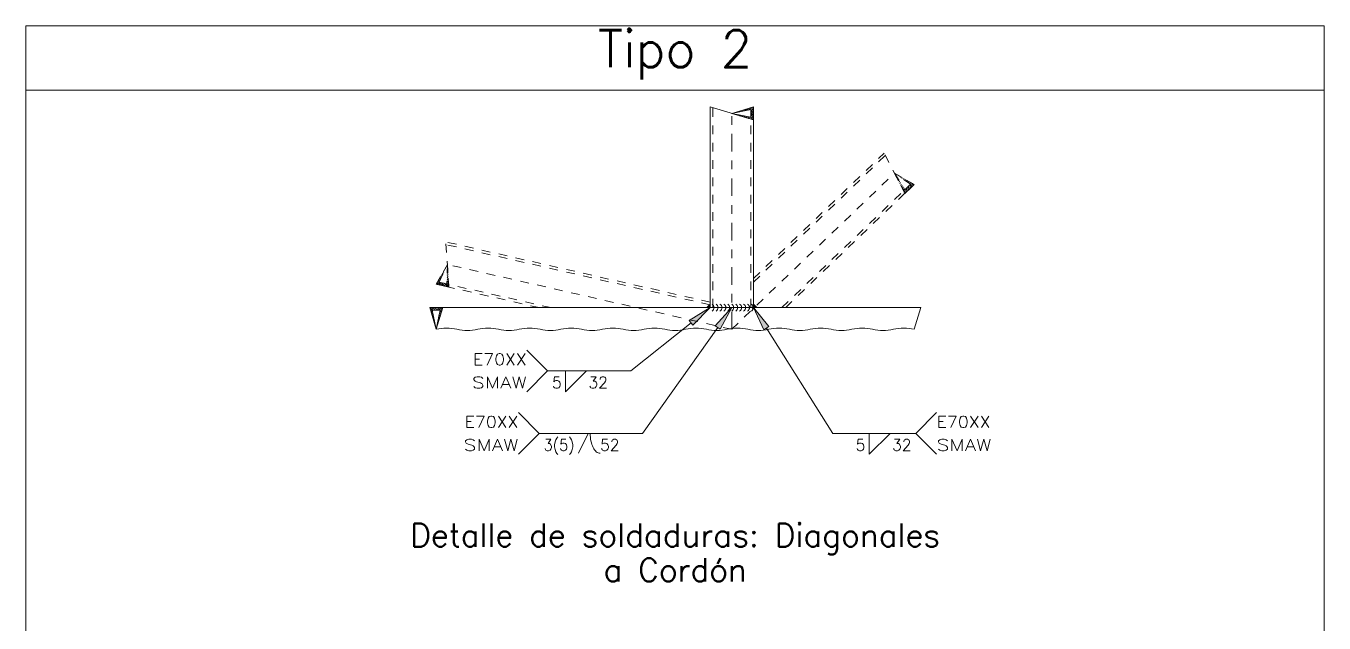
# Model space of a CAD drawing. Header units: millimetres. Extents: x 3028.5 to 3057.3, y 108.4 to 144.6.
# Drawn here: x 3042.3 to 3057.27, y 137.75 to 144.63 of the extents above; entities that cross this region are included whole.
import ezdxf
from ezdxf.enums import TextEntityAlignment as Align

# ---------------------------------------------------------------- set-up
doc = ezdxf.new("R2010")
doc.units = ezdxf.units.MM
doc.linetypes.add('CYPE_PUNTO', pattern=[0.075, 0, -0.075])
doc.linetypes.add('CYPE_RAYAPUNTO', pattern=[0.4125, 0.2025, -0.105, 0, -0.105])
for name, color, linetype, lineweight in [('DESCRIPCION_DE_LA_UNION', 7, 'Continuous', 15), ('DESCRIPCION_DE_LA_VISTA', 133, 'Continuous', 15), ('EJES', 42, 'CYPE_RAYAPUNTO', 0), ('LINEAS_OCULTAS', 8, 'CYPE_PUNTO', 9), ('PERFILES', 7, 'Continuous', 9), ('RECUADRO_DE_DETALLE', 20, 'Continuous', 15), ('SIMBOLOS_UTILIZADOS_EN_LAS_SOLDADURAS', 140, 'Continuous', 0), ('SOLDADURAS', 150, 'Continuous', 0), ('SOMBREADOS', 8, 'Continuous', 9)]:
    doc.layers.add(name, color=color, linetype=linetype, lineweight=lineweight)
doc.styles.add('CYPETXT_romans', font='romans__.ttf', dxfattribs={"height": 0.2})

msp = doc.modelspace()

# ---------------------------------------------------------------- hatches: boundary and pattern name
at = {"layer": 'SIMBOLOS_UTILIZADOS_EN_LAS_SOLDADURAS'}
for points in [[(3049.98845, 141.18369), (3049.9448, 141.23841), (3050.18549, 141.38566)], [(3050.30182, 141.13716), (3050.24477, 141.17771), (3050.43548, 141.38566)], [(3050.86449, 141.16756), (3050.80529, 141.1302), (3050.68547, 141.38566)]]:
    msp.add_hatch(color=256, dxfattribs=at).paths.add_polyline_path(points)
at = {"layer": 'SOLDADURAS'}
for points in [[(3050.18549, 141.43566), (3050.13549, 141.38566), (3050.18549, 141.38566)], [(3050.68547, 141.38566), (3050.73547, 141.38566), (3050.68547, 141.43566)]]:
    msp.add_hatch(color=256, dxfattribs=at).paths.add_polyline_path(points, flags=0)
h = msp.add_hatch(color=256, dxfattribs=at)
edge = h.paths.add_edge_path()
edge.add_arc((3050.68534, 141.38566), 0.015, 0, 360)

# ---------------------------------------------------------------- linework, layer by layer
at = {"layer": 'EJES'}
msp.add_line((3050.43548, 141.13567), (3050.43548, 143.62448), dxfattribs=at)
at = {"layer": 'LINEAS_OCULTAS'}
for p, q in [((3050.21549, 141.38566), (3050.21549, 143.69047)), ((3050.65547, 141.38566), (3050.65547, 143.55848)), ((3050.68547, 141.72181), (3052.19301, 143.16768)), ((3050.68547, 141.68025), (3052.20728, 143.1398)), ((3052.3156, 142.92813), (3052.31587, 142.92906)), ((3052.31673, 142.93201), (3052.31688, 142.93252)), ((3052.32556, 142.90866), (3052.32656, 142.9121)), ((3052.32974, 142.92302), (3052.33029, 142.92493)), ((3052.33553, 142.88919), (3052.33726, 142.89515)), ((3052.34274, 142.91403), (3052.34371, 142.91735)), ((3052.34549, 142.86972), (3052.34795, 142.87819)), ((3052.35546, 142.85025), (3052.35865, 142.86124)), ((3052.35575, 142.90505), (3052.35712, 142.90976)), ((3052.36542, 142.83078), (3052.36934, 142.84429)), ((3052.36876, 142.89606), (3052.37054, 142.90217)), ((3052.37539, 142.81132), (3052.38004, 142.82733)), ((3052.38177, 142.88707), (3052.38395, 142.89458)), ((3052.38535, 142.79185), (3052.39073, 142.81038)), ((3052.39478, 142.87809), (3052.39737, 142.88699)), ((3052.40779, 142.8691), (3052.41078, 142.8794)), ((3052.4208, 142.86011), (3052.4242, 142.87181)), ((3052.43381, 142.85113), (3052.43761, 142.86422)), ((3052.44682, 142.84214), (3052.45103, 142.85663)), ((3052.45983, 142.83315), (3052.46444, 142.84904)), ((3052.47283, 142.82417), (3052.47786, 142.84146)), ((3052.48584, 142.81518), (3052.49127, 142.83387)), ((3052.49106, 142.77936), (3052.49928, 142.80765)), ((3052.49928, 142.80765), (3052.50469, 142.82628)), ((3052.50979, 142.79007), (3052.5148, 142.80733)), ((3052.5148, 142.80733), (3052.5181, 142.81869)), ((3052.52852, 142.80078), (3052.53033, 142.807)), ((3051.01395, 141.38566), (3052.41657, 142.73089)), ((3051.05729, 141.38566), (3052.43084, 142.70301)), ((3052.39532, 142.77238), (3052.40143, 142.79342)), ((3052.40528, 142.75291), (3052.41212, 142.77647)), ((3052.41524, 142.73344), (3052.42282, 142.75951)), ((3052.42521, 142.71397), (3052.43151, 142.73566)), ((3052.43151, 142.73566), (3052.43486, 142.74722)), ((3052.43486, 142.74722), (3052.43536, 142.74891)), ((3052.44027, 142.71206), (3052.45359, 142.75793)), ((3052.45359, 142.75793), (3052.45701, 142.76967)), ((3052.46192, 142.73282), (3052.47233, 142.76864)), ((3052.47233, 142.76864), (3052.47866, 142.79044)), ((3052.48357, 142.75359), (3052.49106, 142.77936)), ((3052.50522, 142.77435), (3052.50979, 142.79007)), ((3052.52687, 142.79512), (3052.52852, 142.80078)), ((3050.18549, 141.44905), (3047.13815, 142.14354)), ((3050.18549, 141.41828), (3047.14025, 142.11229)), ((3047.09454, 141.74821), (3047.08454, 141.75748)), ((3047.10107, 141.76261), (3047.09214, 141.77089)), ((3047.1076, 141.77701), (3047.09974, 141.7843)), ((3047.11413, 141.79141), (3047.10733, 141.79771)), ((3047.12066, 141.80581), (3047.11493, 141.81112)), ((3047.12719, 141.82021), (3047.12253, 141.82453)), ((3047.13373, 141.83461), (3047.13013, 141.83794)), ((3047.14026, 141.84901), (3047.13773, 141.85135)), ((3047.14679, 141.86341), (3047.14533, 141.86476)), ((3047.15332, 141.8778), (3047.15292, 141.87817)), ((3047.16364, 141.76595), (3047.15333, 141.77551)), ((3047.16217, 141.78778), (3047.15378, 141.79555)), ((3047.1607, 141.8096), (3047.15423, 141.8156)), ((3047.15923, 141.83142), (3047.15468, 141.83564)), ((3047.15775, 141.85324), (3047.15512, 141.85568)), ((3047.15628, 141.87506), (3047.15557, 141.87572)), ((3047.03923, 141.65631), (3047.03448, 141.66072)), ((3047.04762, 141.66898), (3047.03895, 141.67703)), ((3047.04355, 141.6523), (3047.03923, 141.65631)), ((3047.06077, 141.67725), (3047.04655, 141.69044)), ((3047.0608, 141.65676), (3047.04762, 141.66898)), ((3047.06841, 141.69062), (3047.05414, 141.70385)), ((3047.08237, 141.65721), (3047.06077, 141.67725)), ((3047.0728, 141.64563), (3047.0608, 141.65676)), ((3047.07494, 141.70502), (3047.06174, 141.71726)), ((3047.08147, 141.71941), (3047.06934, 141.73067)), ((3047.08801, 141.73381), (3047.07694, 141.74407)), ((3047.10205, 141.63897), (3047.08237, 141.65721)), ((3047.10395, 141.65766), (3047.08731, 141.6731)), ((3047.1313, 141.6323), (3047.10395, 141.65766)), ((3047.12552, 141.65812), (3047.11656, 141.66643)), ((3047.16055, 141.62564), (3047.12552, 141.65812)), ((3047.1471, 141.65857), (3047.1458, 141.65976)), ((3047.15592, 141.65039), (3047.1471, 141.65857)), ((3047.17101, 141.65685), (3047.1511, 141.67531)), ((3047.16953, 141.67867), (3047.15155, 141.69535)), ((3047.16806, 141.70049), (3047.15199, 141.71539)), ((3047.16659, 141.72231), (3047.15244, 141.73543)), ((3047.16512, 141.74413), (3047.15289, 141.75547)), ((3047.17248, 141.63503), (3047.15592, 141.65039)), ((3048.34853, 141.38566), (3047.17118, 141.65398)), ((3048.21352, 141.38566), (3047.17329, 141.62273))]:
    msp.add_line(p, q, dxfattribs=at)
at = {"layer": 'LINEAS_OCULTAS', "linetype": 'Continuous'}
for p, q in [((3052.53033, 142.807), (3052.53152, 142.8111)), ((3047.03448, 141.66072), (3047.03135, 141.66362))]:
    msp.add_line(p, q, dxfattribs=at)
at = {"layer": 'LINEAS_OCULTAS'}
for points in [[(3050.43548, 141.13567), (3052.31193, 142.93534), (3052.53909, 142.80683), (3052.43084, 142.70301), (3052.19301, 143.16768)], [(3050.43548, 141.13567), (3047.15572, 141.88314), (3047.02705, 141.65606), (3047.17329, 141.62273), (3047.13815, 142.14354)], [(3051.05729, 141.38566), (3051.05694, 141.38566), (3051.04666, 141.38566), (3051.03325, 141.38566), (3051.01776, 141.38566), (3051.00122, 141.38566), (3050.98506, 141.38566), (3050.97382, 141.38566), (3050.96163, 141.38566), (3050.94894, 141.38566), (3050.9295, 141.38566), (3050.91005, 141.38566), (3050.8906, 141.38566), (3050.87116, 141.38566), (3050.85171, 141.38566), (3050.83226, 141.38566), (3050.81282, 141.38566), (3050.79337, 141.38566), (3050.77392, 141.38566), (3050.75447, 141.38566), (3050.73503, 141.38566), (3050.71558, 141.38566), (3050.69613, 141.38566), (3050.68547, 141.39409), (3050.68547, 141.41274), (3050.68547, 141.43139), (3050.68547, 141.45004), (3050.68547, 141.46869), (3050.68547, 141.48734), (3050.68547, 141.50599), (3050.68547, 141.52464), (3050.68547, 141.5433), (3050.68547, 141.56195), (3050.68547, 141.5806), (3050.68547, 141.59925), (3050.68547, 141.6179), (3050.68547, 141.63006), (3050.68547, 141.64176), (3050.68547, 141.65254), (3050.68547, 141.66802), (3050.68547, 141.68387), (3050.68547, 141.69877), (3050.68547, 141.7117), (3050.68547, 141.7215), (3050.68547, 141.72181)], [(3048.21352, 141.38566), (3048.22056, 141.38566), (3048.25049, 141.38566), (3048.28886, 141.38566), (3048.3382, 141.38566), (3048.38817, 141.38566), (3048.43853, 141.38566), (3048.47354, 141.38566), (3048.51153, 141.38566), (3048.55103, 141.38566), (3048.61161, 141.38566), (3048.67219, 141.38566), (3048.73277, 141.38566), (3048.79335, 141.38566), (3048.85393, 141.38566), (3048.91451, 141.38566), (3048.97509, 141.38566), (3049.03567, 141.38566), (3049.09625, 141.38566), (3049.15683, 141.38566), (3049.21741, 141.38566), (3049.27798, 141.38566), (3049.39914, 141.38566), (3049.45972, 141.38566), (3049.5203, 141.38566), (3049.58088, 141.38566), (3049.64146, 141.38566), (3049.70204, 141.38566), (3049.76262, 141.38566), (3049.8232, 141.38566), (3049.88378, 141.38566), (3049.94436, 141.38566), (3050.00494, 141.38566), (3050.06551, 141.38566), (3050.12609, 141.38566), (3050.1656, 141.38566), (3050.18549, 141.38979), (3050.18549, 141.39777), (3050.18549, 141.40476), (3050.18549, 141.41732), (3050.18549, 141.42973), (3050.18549, 141.44068), (3050.18549, 141.44891), (3050.18549, 141.44905)]]:
    msp.add_lwpolyline(points, dxfattribs=at)
for points in [[(3052.31193, 142.93534), (3052.43084, 142.70301), (3052.53909, 142.80683), (3052.31193, 142.93534), (3052.43172, 142.74542), (3052.49668, 142.80772), (3052.31193, 142.93534)], [(3047.15572, 141.88314), (3047.17329, 141.62273), (3047.02705, 141.65606), (3047.15572, 141.88314), (3047.15071, 141.65865), (3047.06296, 141.67864), (3047.15572, 141.88314)]]:
    msp.add_lwpolyline(points, close=True, dxfattribs=at)
at = {"layer": 'PERFILES'}
for p, q in [((3050.18549, 141.38566), (3050.18549, 143.69947)), ((3050.68547, 141.38566), (3050.68547, 143.54948)), ((3047.10205, 141.38566), (3052.61409, 141.38566))]:
    msp.add_line(p, q, dxfattribs=at)
for points in [[(3050.43548, 143.62448), (3050.68547, 143.69947), (3050.68547, 143.54948), (3050.18549, 143.69947)], [(3050.68547, 141.38566), (3050.68534, 141.38566), (3050.67488, 141.38566), (3050.66183, 141.38566), (3050.64789, 141.38566), (3050.64229, 141.38566), (3050.63547, 141.38566), (3050.62769, 141.38566), (3050.61925, 141.38566), (3050.61047, 141.38566), (3050.59701, 141.38566), (3050.58355, 141.38566), (3050.57009, 141.38566), (3050.55663, 141.38566), (3050.54317, 141.38566), (3050.52971, 141.38566), (3050.51625, 141.38566), (3050.50279, 141.38566), (3050.48932, 141.38566), (3050.47586, 141.38566), (3050.4624, 141.38566), (3050.44894, 141.38566), (3050.43548, 141.38566), (3050.42202, 141.38566), (3050.40856, 141.38566), (3050.3951, 141.38566), (3050.38164, 141.38566), (3050.36818, 141.38566), (3050.35471, 141.38566), (3050.34125, 141.38566), (3050.32779, 141.38566), (3050.31433, 141.38566), (3050.30087, 141.38566), (3050.28741, 141.38566), (3050.27395, 141.38566), (3050.26049, 141.38566), (3050.25171, 141.38566), (3050.24327, 141.38566), (3050.23549, 141.38566), (3050.22867, 141.38566), (3050.22307, 141.38566), (3050.20914, 141.38566), (3050.19608, 141.38566), (3050.18562, 141.38566), (3050.18549, 141.38566)], [(3052.53909, 141.13567), (3052.61409, 141.38566)]]:
    msp.add_lwpolyline(points, dxfattribs=at)
for points in [[(3050.43548, 143.62448), (3050.68547, 143.54948), (3050.68547, 143.69947), (3050.43548, 143.62448)], [(3050.43548, 143.62448), (3050.65547, 143.57948), (3050.65547, 143.66948), (3050.43548, 143.62448)], [(3047.02705, 141.13567), (3047.10205, 141.38566), (3046.95205, 141.38566), (3047.02705, 141.13567)], [(3047.02705, 141.13567), (3047.10205, 141.38566), (3046.95205, 141.38566), (3047.02705, 141.13567)], [(3047.02705, 141.13567), (3047.07205, 141.35566), (3046.98205, 141.35566), (3047.02705, 141.13567)]]:
    msp.add_lwpolyline(points, close=True, dxfattribs=at)
for centre, start_param, end_param in [((3047.14688, 140.6357), 1.33556591, 1.80602675), ((3047.38653, 141.63565), 4.47715856, 4.9476194), ((3047.62618, 140.6357), 1.33556591, 1.80602675), ((3047.86584, 141.63565), 4.47715856, 4.9476194), ((3048.10549, 140.6357), 1.33556591, 1.80602675), ((3048.34515, 141.63565), 4.47715856, 4.9476194), ((3048.5848, 140.6357), 1.33556591, 1.80602675), ((3048.82445, 141.63565), 4.47715856, 4.9476194), ((3049.06411, 140.6357), 1.33556591, 1.80602675), ((3049.30376, 141.63565), 4.47715856, 4.9476194), ((3049.54342, 140.6357), 1.33556591, 1.80602675), ((3049.78307, 141.63565), 4.47715856, 4.9476194), ((3050.02272, 140.6357), 1.33556591, 1.80602675), ((3050.26238, 141.63565), 4.47715856, 4.9476194), ((3050.50203, 140.6357), 1.33556591, 1.80602675), ((3050.74169, 141.63565), 4.47715856, 4.9476194), ((3050.98134, 140.6357), 1.33556591, 1.80602675), ((3051.22099, 141.63565), 4.47715856, 4.9476194), ((3051.46065, 140.6357), 1.33556591, 1.80602675), ((3051.7003, 141.63565), 4.47715856, 4.9476194), ((3051.93996, 140.6357), 1.33556591, 1.80602675), ((3052.17961, 141.63565), 4.47715856, 4.9476194), ((3052.41926, 140.6357), 1.33556591, 1.80602675)]:
    msp.add_ellipse(centre, major_axis=(0.51414, 0), ratio=1, start_param=start_param, end_param=end_param, dxfattribs=at)
at = {"layer": 'RECUADRO_DE_DETALLE', "lineweight": 5}
for p, q in [((3042.29642, 144.63262), (3057.26549, 144.63262)), ((3042.29642, 144.63262), (3042.29642, 129.23175)), ((3057.26549, 144.63262), (3057.26549, 129.23175)), ((3042.29642, 143.89179), (3057.26549, 143.89179))]:
    msp.add_line(p, q, dxfattribs=at)
at = {"layer": 'SIMBOLOS_UTILIZADOS_EN_LAS_SOLDADURAS'}
for p, q in [((3049.27053, 140.6557), (3049.96663, 141.21105)), ((3049.40513, 139.93573), (3050.2733, 141.15743)), ((3051.60043, 139.93573), (3050.83489, 141.14888)), ((3048.31258, 140.6557), (3048.07259, 140.89569)), ((3048.31258, 140.6557), (3048.07259, 140.41571)), ((3048.31258, 140.6557), (3049.27053, 140.6557)), ((3048.21638, 139.93573), (3047.97639, 140.17572)), ((3048.21638, 139.93573), (3047.97639, 139.69574)), ((3048.21638, 139.93573), (3049.40513, 139.93573)), ((3048.66636, 139.70774), (3048.78036, 139.93573)), ((3052.55838, 139.93573), (3052.79837, 139.69574))]:
    msp.add_line(p, q, dxfattribs=at)
for points in [[(3049.98845, 141.18369), (3049.9448, 141.23841), (3050.18549, 141.38566)], [(3050.30182, 141.13716), (3050.24477, 141.17771), (3050.43548, 141.38566)], [(3050.86449, 141.16756), (3050.80529, 141.1302), (3050.68547, 141.38566)], [(3048.51857, 140.6557), (3048.51857, 140.41571), (3048.75856, 140.6557), (3048.51857, 140.6557)], [(3052.02041, 139.93573), (3052.02041, 139.69574), (3052.2604, 139.93573), (3052.02041, 139.93573)]]:
    msp.add_lwpolyline(points, close=True, dxfattribs=at)
for points in [[(3051.60043, 139.93573), (3052.55838, 139.93573), (3052.79837, 140.17572)], [(3048.91715, 139.70774), (3048.90598, 139.70884), (3048.89491, 139.71212), (3048.88406, 139.71756), (3048.87353, 139.72509), (3048.86341, 139.73466), (3048.85382, 139.74616), (3048.84483, 139.75949), (3048.83654, 139.77452), (3048.82903, 139.79109), (3048.82237, 139.80907), (3048.81662, 139.82826), (3048.81183, 139.84848), (3048.80806, 139.86955), (3048.80535, 139.89125), (3048.8037, 139.91338), (3048.80316, 139.93573)]]:
    msp.add_lwpolyline(points, dxfattribs=at)
at = {"layer": 'SOLDADURAS'}
msp.add_circle((3050.68534, 141.38566), 0.015, dxfattribs=at)
for centre, end_param in [((3050.18562, 141.38566), 7.33039524), ((3050.23105, 141.38566), 7.33039524), ((3050.27648, 141.38566), 7.33039524), ((3050.32191, 141.38566), 7.33036881), ((3050.36734, 141.38566), 7.33036881), ((3050.41277, 141.38566), 7.33036881), ((3050.45819, 141.38566), 7.33036881), ((3050.50362, 141.38566), 7.33036881), ((3050.54905, 141.38566), 7.33036881), ((3050.59448, 141.38566), 7.33036881), ((3050.63991, 141.38566), 7.33036881)]:
    msp.add_ellipse(centre, major_axis=(0.04543, 0), ratio=1, start_param=5.2360018, end_param=end_param, dxfattribs=at)
at = {"layer": 'SOMBREADOS'}
for p, q in [((3050.44121, 143.62563), (3050.44094, 143.6261)), ((3050.44323, 143.62214), (3050.44275, 143.62297)), ((3050.4567, 143.6288), (3050.45571, 143.63053)), ((3050.46418, 143.61585), (3050.46239, 143.61896)), ((3050.47219, 143.63197), (3050.47047, 143.63496)), ((3050.48513, 143.60957), (3050.48202, 143.61494)), ((3050.48768, 143.63514), (3050.48523, 143.63939)), ((3050.50317, 143.63831), (3050.49999, 143.64381)), ((3050.50608, 143.60328), (3050.50166, 143.61092)), ((3050.51866, 143.64148), (3050.51476, 143.64824)), ((3050.52702, 143.597), (3050.5213, 143.60691)), ((3050.53415, 143.64464), (3050.52952, 143.65267)), ((3050.54797, 143.59071), (3050.54094, 143.60289)), ((3050.54964, 143.64781), (3050.54428, 143.6571)), ((3050.56514, 143.65098), (3050.55904, 143.66153)), ((3050.56892, 143.58443), (3050.56058, 143.59887)), ((3050.58063, 143.65415), (3050.57381, 143.66596)), ((3050.58987, 143.57814), (3050.58022, 143.59485)), ((3050.59612, 143.65732), (3050.58857, 143.67039)), ((3050.61082, 143.57186), (3050.59986, 143.59084)), ((3050.61161, 143.66049), (3050.60333, 143.67482)), ((3050.6271, 143.66365), (3050.6181, 143.67924)), ((3050.63176, 143.56558), (3050.6195, 143.58682)), ((3050.64259, 143.66682), (3050.63286, 143.68367)), ((3050.65271, 143.55929), (3050.63914, 143.5828)), ((3050.65732, 143.67131), (3050.64762, 143.6881)), ((3050.66682, 143.62485), (3050.65547, 143.64451)), ((3050.66158, 143.60392), (3050.65547, 143.61451)), ((3050.65635, 143.58299), (3050.65547, 143.58451)), ((3050.66237, 143.57257), (3050.65635, 143.58299)), ((3050.67205, 143.64579), (3050.65732, 143.67131)), ((3050.68547, 143.56255), (3050.66158, 143.60392)), ((3050.67366, 143.55301), (3050.66237, 143.57257)), ((3050.6683, 143.68229), (3050.66238, 143.69253)), ((3050.68547, 143.59255), (3050.66682, 143.62485)), ((3050.67729, 143.66672), (3050.6683, 143.68229)), ((3050.68547, 143.62255), (3050.67205, 143.64579)), ((3050.67928, 143.69327), (3050.67715, 143.69696)), ((3050.68547, 143.65255), (3050.67729, 143.66672)), ((3050.68252, 143.68766), (3050.67928, 143.69327)), ((3050.68547, 143.68254), (3050.68252, 143.68766)), ((3046.95619, 141.37188), (3046.96231, 141.37541)), ((3046.96062, 141.35712), (3046.97329, 141.36443)), ((3046.96231, 141.37541), (3046.9716, 141.38078)), ((3046.96505, 141.34235), (3046.98269, 141.35254)), ((3046.96947, 141.32759), (3046.98586, 141.33705)), ((3046.9716, 141.38078), (3046.98006, 141.38566)), ((3046.97329, 141.36443), (3046.99253, 141.37554)), ((3046.9739, 141.31283), (3046.98903, 141.32156)), ((3046.9881, 141.35566), (3047.01347, 141.37031)), ((3046.99253, 141.37554), (3047.01006, 141.38566)), ((3047.01347, 141.37031), (3047.04006, 141.38566)), ((3047.0181, 141.35566), (3047.0344, 141.36508)), ((3047.0344, 141.36508), (3047.07006, 141.38566)), ((3047.0481, 141.35566), (3047.05534, 141.35984)), ((3047.05534, 141.35984), (3047.10006, 141.38566)), ((3047.0632, 141.31243), (3047.08361, 141.32421)), ((3047.06722, 141.33206), (3047.08989, 141.34515)), ((3047.07124, 141.3517), (3047.09618, 141.3661)), ((3046.97833, 141.29806), (3046.9922, 141.30607)), ((3046.98276, 141.2833), (3046.99536, 141.29058)), ((3046.98719, 141.26854), (3046.99853, 141.27509)), ((3046.99162, 141.25378), (3047.0017, 141.2596)), ((3046.99605, 141.23901), (3047.00487, 141.24411)), ((3047.00048, 141.22425), (3047.00804, 141.22862)), ((3047.00491, 141.20949), (3047.01121, 141.21313)), ((3047.00933, 141.19473), (3047.01438, 141.19764)), ((3047.01376, 141.17996), (3047.01754, 141.18215)), ((3047.01819, 141.1652), (3047.02071, 141.16666)), ((3047.03508, 141.17495), (3047.03962, 141.17757)), ((3047.0391, 141.19459), (3047.0459, 141.19852)), ((3047.04312, 141.21423), (3047.05219, 141.21947)), ((3047.04713, 141.23387), (3047.05847, 141.24041)), ((3047.05115, 141.25351), (3047.06476, 141.26136)), ((3047.05517, 141.27315), (3047.07104, 141.28231)), ((3047.05919, 141.29279), (3047.07732, 141.30326)), ((3047.02262, 141.15044), (3047.02388, 141.15116)), ((3047.03107, 141.15531), (3047.03333, 141.15662))]:
    msp.add_line(p, q, dxfattribs=at)

# ---------------------------------------------------------------- texts
at = {"layer": 'DESCRIPCION_DE_LA_UNION', "style": 'CYPETXT_romans', "width": 0.836736}
msp.add_text('Tipo 2', height=0.426667, dxfattribs=at).set_placement((3048.89195, 144.15592), (3050.66995, 144.15592), align=Align.FIT)
at = {"layer": 'DESCRIPCION_DE_LA_VISTA', "style": 'CYPETXT_romans'}
for s, height, width, p, p2 in [('Detalle de soldaduras: Diagonales', 0.2666667, 0.86113, (3046.72721, 138.62912), (3052.83893, 138.62912)), ('a Cordón', 0.266667, 0.834146, (3048.95711, 138.22914), (3050.60903, 138.22914))]:
    msp.add_text(s, height=height, dxfattribs=dict(at, width=width)).set_placement(p, p2, align=Align.FIT)
at = {"layer": 'SIMBOLOS_UTILIZADOS_EN_LAS_SOLDADURAS', "style": 'CYPETXT_romans'}
for s, height, width, p, p2 in [('E70XX', 0.133333, 0.978069, (3047.45062, 140.72236), (3048.07259, 140.72236)), ('SMAW', 0.133333, 1.145981, (3047.44062, 140.4557), (3048.07259, 140.4557)), ('5', 0.13333, 0.872047, (3048.36258, 140.4557), (3048.47457, 140.4557)), ('32', 0.133333, 0.872047, (3048.78256, 140.4557), (3049.00655, 140.4557)), ('E70XX', 0.133333, 0.978069, (3047.35442, 140.0024), (3047.97639, 140.0024)), ('E70XX', 0.133333, 0.978069, (3052.79837, 140.0024), (3053.42034, 140.0024)), ('SMAW', 0.133333, 1.145981, (3047.34442, 139.73573), (3047.97639, 139.73573)), ('3(5)', 0.133333, 0.812061, (3048.26638, 139.73573), (3048.62236, 139.73573)), ('52', 0.133333, 0.872047, (3048.91715, 139.73573), (3049.14114, 139.73573)), ('5', 0.13333, 0.872047, (3051.86441, 139.73573), (3051.97641, 139.73573)), ('32', 0.133333, 0.872047, (3052.2844, 139.73573), (3052.50839, 139.73573)), ('SMAW', 0.133333, 1.145981, (3052.79837, 139.73573), (3053.43034, 139.73573))]:
    msp.add_text(s, height=height, dxfattribs=dict(at, width=width)).set_placement(p, p2, align=Align.FIT)

doc.saveas('drawing.dxf')
